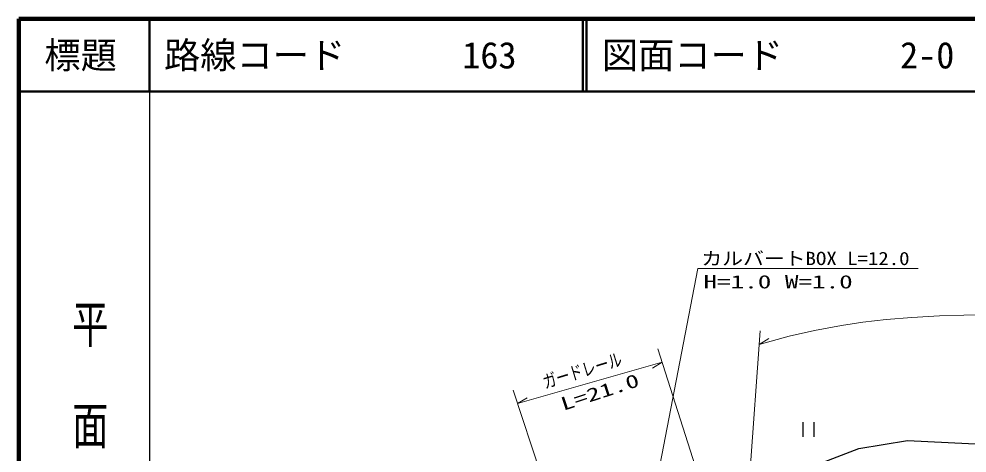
# Model space of a CAD drawing. Units: millimetres, scale not verified. Extents: x 40000 to 680000, y 20000 to 380000.
# Drawn here: x 40000 to 170753, y 320088 to 380000 of the extents above; entities that cross this region are included whole.
import ezdxf
from ezdxf.enums import TextEntityAlignment as Align

# ---------------------------------------------------------------- set-up
doc = ezdxf.new("R2010")
doc.units = ezdxf.units.MM
doc.header["$LTSCALE"] = 1000
for name, color, linetype, lineweight in [('M-BGD', 7, 'Continuous', 25), ('M-STR-HTXT', 7, 'Continuous', 13), ('M-TTL', 2, 'Continuous', 140), ('M-TTL-BAND', 7, 'Continuous', 25), ('M-TTL-LINE', 7, 'Continuous', 50)]:
    doc.layers.add(name, color=color, linetype=linetype, lineweight=lineweight)
doc.layers.add('M-TTL-TXT', color=7, linetype='Continuous')
doc.styles.add('@ＭＳ ゴシック', font='')
doc.styles.add('ＭＳ ゴシック', font='')
doc.styles.get('@ＭＳ ゴシック').set_extended_font_data('@MS Gothic')
doc.styles.get('ＭＳ ゴシック').set_extended_font_data('MS Gothic')

msp = doc.modelspace()

# ---------------------------------------------------------------- linework, layer by layer
at = {"layer": 'M-BGD'}
for p, q in [((148127, 324340), (148127, 322340)), ((149647, 322340), (149647, 324340)), ((155844, 320704), (162555, 321822)), ((162555, 321822), (177656, 321076)), ((150438, 318653), (155844, 320704))]:
    msp.add_line(p, q, dxfattribs=at)
at = {"layer": 'M-STR-HTXT'}
for p, q in [((124908, 300507), (133646, 345575)), ((133646, 345575), (163998, 345575)), ((159585, 338518), (163143, 338819)), ((163143, 338819), (166938, 339035)), ((166938, 339035), (176596, 339299)), ((149726, 337005), (153436, 337706)), ((153436, 337706), (156404, 338148)), ((156404, 338148), (159585, 338518)), ((142205, 336973), (139888, 304888)), ((142068, 335078), (146209, 336235)), ((146209, 336235), (149726, 337005)), ((142068, 335078), (143400, 335886)), ((128123, 334478), (137748, 304175)), ((108740, 326905), (128695, 332640)), ((128695, 332640), (127369, 331822)), ((108156, 328776), (117962, 299005)), ((108740, 326905), (110066, 327723))]:
    msp.add_line(p, q, dxfattribs=at)
at = {"layer": 'M-TTL'}
for p, q in [((40000, 380000), (40000, 20000)), ((680000, 380000), (40000, 380000))]:
    msp.add_line(p, q, dxfattribs=at)
at = {"layer": 'M-TTL-BAND'}
msp.add_line((58000, 370000), (58000, 20000), dxfattribs=at)
at = {"layer": 'M-TTL-LINE'}
for p, q in [((58000, 380000), (58000, 370000)), ((117750, 380000), (117750, 370000)), ((118250, 380000), (118250, 370000)), ((40000, 370000), (680000, 370000))]:
    msp.add_line(p, q, dxfattribs=at)

# ---------------------------------------------------------------- texts
at = {"layer": 'M-STR-HTXT', "style": 'ＭＳ ゴシック'}
for s, width, p in [('カルバートBOX L=12.0', 1.15, (134106, 345479)), ('H=1.0 W=1.0', 1.5, (134412, 342260))]:
    msp.add_text(s, height=1833, dxfattribs=dict(at, width=width)).set_placement(p, align=Align.BOTTOM_LEFT)
for s, rotation, width, p in [('ガードレール', 17, 0.75, (112731, 328428)), ('L=21.0', 18, 1.5, (115232, 325385))]:
    msp.add_text(s, height=1833, rotation=rotation, dxfattribs=dict(at, width=width)).set_placement(p, align=Align.BOTTOM_LEFT)
at = {"layer": 'M-TTL-BAND', "style": '@ＭＳ ゴシック', "width": 1.4}
msp.add_text('平  面  図', height=3666, rotation=270, dxfattribs=at).set_placement((49777, 306475), align=Align.MIDDLE_RIGHT)
at = {"layer": 'M-TTL-TXT', "style": 'ＭＳ ゴシック'}
msp.add_text('標題', height=3666, dxfattribs=at).set_placement((48500, 375000), align=Align.MIDDLE_CENTER)
for s, p in [('路線コード', (60000, 375000)), ('163', (101142, 375000)), ('図面コード', (120380, 375000)), ('2-0', (161521, 375000))]:
    msp.add_text(s, height=3666, dxfattribs=at).set_placement(p, align=Align.MIDDLE_LEFT)

doc.saveas('drawing.dxf')
